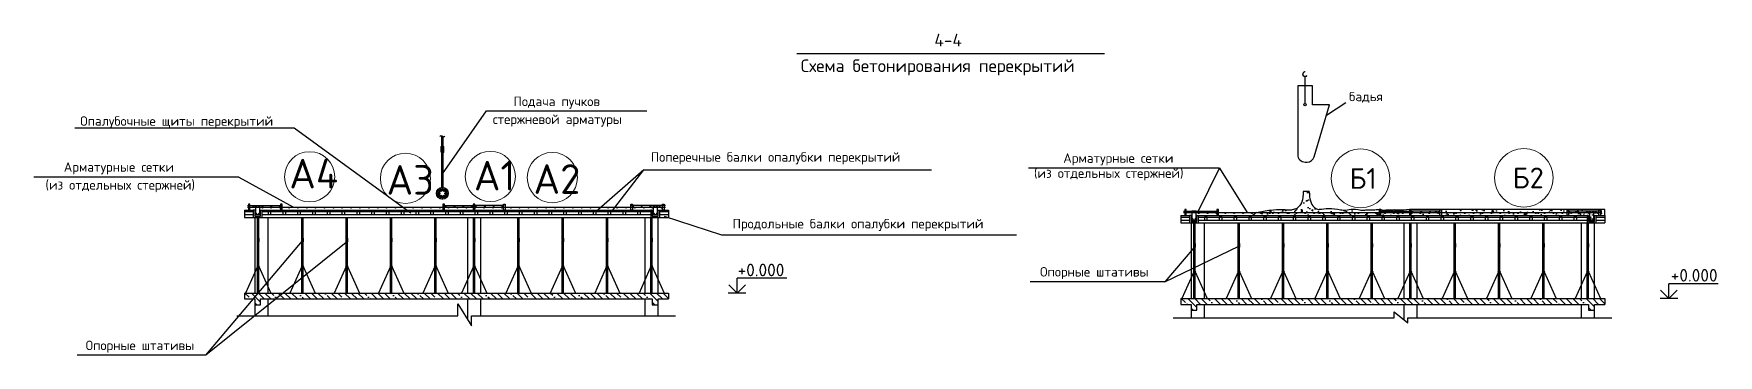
# Model space of a CAD drawing. Header units: millimetres. Extents: x 5763 to 12018931, y 39842 to 3600577.
# Drawn here: x 793986 to 907969, y 267313 to 289034 of the extents above; entities that cross this region are included whole.
import ezdxf

# ---------------------------------------------------------------- set-up
doc = ezdxf.new("R2010")
doc.units = ezdxf.units.MM
for name, color, linetype in [('армирование', 6, 'Continuous'), ('доп сетки', 120, 'Continuous'), ('опалубочные щиты', 40, 'Continuous'), ('Размеры', 7, 'Continuous'), ('тонкие', 2, 'Continuous')]:
    doc.layers.add(name, color=color, linetype=linetype)
for name, color, linetype, lineweight in [('Основные', 7, 'Continuous', 30), ('разм', 5, 'Continuous', 15), ('толстые', 6, 'Continuous', 60)]:
    doc.layers.add(name, color=color, linetype=linetype, lineweight=lineweight)
doc.styles.add('ISOCPEUR', font='isocpeur.ttf')
doc.styles.get("Standard").update_dxf_attribs({"font": 'romans.shx', "width": 0.7, "oblique": 15, "height": 500})
pattern_1 = [(50, (5111907.35, 713159.9), (1093.10801, -95.63451), [114.3, -1257.3]), (355, (5111907.3, 713159.9), (-211.45696, 1146.33986), [91.44, -1005.84]), (100.451, (5111998.4, 713152), (881.655, 1050.70013), [97.14, -1068.54]), (46.1842, (5111907.3, 713464.7), (1626.47425, -252.25397), [171.45, -1885.95]), (96.6356, (5112042.9, 713443.7), (1424.4254, 1484.55334), [145.71, -1602.81]), (351.184, (5111907.3, 713464.7), (1424.42763, 1484.5507), [137.16, -1508.76]), (21, (5112059.75, 713388.5), (909.68928, -613.59311), [114.3, -1257.3]), (326, (5112059.7, 713388.5), (370.81217, 1105.1278), [91.44, -1005.84]), (71.4514, (5112135.6, 713337.4), (1280.49894, 491.53715), [97.14, -1068.54]), (37.5, (5111907.35, 713159.93), (18.53162, 507.330233), [0, -993.648, 0, -1021.08, 0, -1009.65]), (7.5, (5111907.35, 713159.93), (400.917975, 601.08345), [0, -582.168, 0, -970.788, 0, -384.81]), (327.5, (5111567.5, 713159.93), (813.54357, -34.372464), [0, -381, 0, -1188.72, 0, -1577.34]), (317.5, (5111415.1, 713159.9), (888.77509, 152.55895), [0, -495.3, 0, -789.432, 0, -1120.14])]

msp = doc.modelspace()

# ---------------------------------------------------------------- hatches: boundary and pattern name
at = {"layer": 'доп сетки'}
h = msp.add_hatch(dxfattribs=at)
h.set_pattern_fill('AR-CONC', color=0, scale=6, style=0)
h.set_pattern_definition(pattern_1)
edge = h.paths.add_edge_path()
edge.add_spline(control_points=[(880961.03093, 277149.87167), (880879.07576, 277170.70998), (880641.08922, 277244.87986), (880319.83465, 277697.21044), (880301.60936, 278124.79166), (880290.48613, 278385.75258)], knot_values=[0, 0, 0, 0, 1.2468907268, 3.7205573891, 7.594816904, 7.594816904, 7.594816904, 7.594816904], degree=3, periodic=0)
edge.add_line((880290.48613, 278385.75258), (879890.48613, 278385.75258))
edge.add_spline(control_points=[(879890.48613, 278385.75258), (879879.36289, 278124.79166), (879861.13761, 277697.21044), (879522.97915, 277221.07897), (879249.84201, 277156.4775), (879140.69032, 277130.66132)], knot_values=[0, 0, 0, 0, 3.874259515, 6.3479261773, 7.9944436567, 7.9944436567, 7.9944436567, 7.9944436567], degree=3, periodic=0)
edge.add_spline(control_points=[(879140.69032, 277130.66132), (878919.51843, 277142.87367), (878431.46784, 277169.82216), (877614.63245, 277140.97853), (877034.07503, 277017.22901), (876715.45057, 276949.31217)], knot_values=[0, 0, 0, 0, 3.3229892376, 7.3326989139, 12.2102509225, 12.2102509225, 12.2102509225, 12.2102509225], degree=3, periodic=0)
edge.add_line((876715.45057, 276949.31217), (885031.19125, 276949.31217))
edge.add_line((885031.19125, 276949.31217), (885031.19125, 277139.55207))
edge.add_spline(control_points=[(885031.19125, 277139.55207), (884928.34521, 277141.31504), (884720.00489, 277110.83285), (884455.41067, 277102.49819), (884206.73772, 277126.37227), (883816.19406, 277050.96336), (883320.27383, 277241.95563), (882804.15126, 277070.15527), (882250.31113, 277139.39332), (881654.68829, 277250.37884), (881170.54561, 277163.33927), (880961.03093, 277149.87167)], knot_values=[10.2813614517, 10.2813614517, 10.2813614517, 10.2813614517, 11.8283923242, 13.3770983248, 14.2625786681, 15.5575153911, 19.2649779029, 21.7084786221, 23.4226844116, 27.5663791974, 30.7148268916, 30.7148268916, 30.7148268916, 30.7148268916], degree=3, periodic=0)
h = msp.add_hatch(dxfattribs=at)
h.set_pattern_fill('AR-CONC', color=0, scale=6, style=0)
h.set_pattern_definition(pattern_1)
edge = h.paths.add_edge_path()
edge.add_spline(control_points=[(887081.19125, 277149.31217), (886810.2122, 277121.33568), (886460.81731, 277085.26336), (886030.05087, 277138.98466), (885764.9364, 277092.5326), (885520.15114, 277131.7146), (885308.22181, 277084.93364), (885196.65725, 277120.61437), (885140.02744, 277130.30442), (885131.19125, 277131.62957)], knot_values=[0, 0, 0, 0, 4.0681632479, 5.245406993, 6.4701920744, 8.0603626656, 8.9157669042, 9.6433421965, 9.7776009382, 9.7776009382, 9.7776009382, 9.7776009382], degree=3, periodic=0)
edge.add_line((885131.19125, 277131.62957), (885131.19125, 277056.44771))
edge.add_line((885131.19125, 277056.44771), (887081.19125, 277056.44771))
edge.add_line((887081.19125, 277056.44771), (887081.19125, 277149.31217))
h.paths.add_polyline_path([(887081.19125, 277056.44771), (887001.87114, 277056.44771, -0.4142135624), (887031.87114, 277026.44771, -1), (886971.87114, 277026.44771, -0.4142135624), (887001.87114, 277056.44771), (886401.87114, 277056.44771, -0.4142135624), (886431.87114, 277026.44771, -1), (886371.87114, 277026.44771, -0.4142135624), (886401.87114, 277056.44771), (885801.87114, 277056.44771, -0.4142135624), (885831.87114, 277026.44771, -1), (885771.87114, 277026.44771, -0.4142135624), (885801.87114, 277056.44771), (885201.87114, 277056.44771, -0.4142135624), (885231.87114, 277026.44771, -1), (885171.87114, 277026.44771, -0.4142135624), (885201.87114, 277056.44771), (885131.19125, 277056.44771), (885131.19125, 276949.31217), (887081.19125, 276949.31217)])
h.paths.add_polyline_path([(887081.19125, 276949.31217), (886614.70704, 276949.31217, -0.4142135624), (886644.70704, 276919.31217, -1), (886584.70704, 276919.31217, -0.4142135624), (886614.70704, 276949.31217), (886014.70704, 276949.31217, -0.4142135624), (886044.70704, 276919.31217, -1), (885984.70704, 276919.31217, -0.4142135624), (886014.70704, 276949.31217), (885414.70704, 276949.31217, -0.4142135624), (885444.70704, 276919.31217, -1), (885384.70704, 276919.31217, -0.4142135624), (885414.70704, 276949.31217), (885131.19125, 276949.31217), (885131.19125, 276749.31217), (887081.19125, 276749.31217)])
edge = h.paths.add_edge_path()
edge.add_line((885031.19125, 276949.31217), (884814.70704, 276949.31217))
edge.add_arc((884814.70704, 276919.31217), 30, 0.0000000002, 90, ccw=False)
edge.add_arc((884814.70704, 276919.31217), 30, -180, 0, ccw=False)
edge.add_arc((884814.70704, 276919.31217), 30, 90, 179.9999999998, ccw=False)
edge.add_line((884814.70704, 276949.31217), (884214.70704, 276949.31217))
edge.add_arc((884214.70704, 276919.31217), 30, 0.0000000002, 90, ccw=False)
edge.add_arc((884214.70704, 276919.31217), 30, -180, 0, ccw=False)
edge.add_arc((884214.70704, 276919.31217), 30, 90, 179.9999999998, ccw=False)
edge.add_line((884214.70704, 276949.31217), (883614.70704, 276949.31217))
edge.add_arc((883614.70704, 276919.31217), 30, 0.0000000002, 90, ccw=False)
edge.add_arc((883614.70704, 276919.31217), 30, -180, 0, ccw=False)
edge.add_arc((883614.70704, 276919.31217), 30, 90, 179.9999999998, ccw=False)
edge.add_line((883614.70704, 276949.31217), (883014.70704, 276949.31217))
edge.add_arc((883014.70704, 276919.31217), 30, 0.0000000002, 90, ccw=False)
edge.add_arc((883014.70704, 276919.31217), 30, -180, 0, ccw=False)
edge.add_arc((883014.70704, 276919.31217), 30, 90, 179.9999999998, ccw=False)
edge.add_line((883014.70704, 276949.31217), (882414.70704, 276949.31217))
edge.add_arc((882414.70704, 276919.31217), 30, 0.0000000002, 90, ccw=False)
edge.add_arc((882414.70704, 276919.31217), 30, -180, 0, ccw=False)
edge.add_arc((882414.70704, 276919.31217), 30, 90, 179.9999999998, ccw=False)
edge.add_line((882414.70704, 276949.31217), (881814.70704, 276949.31217))
edge.add_arc((881814.70704, 276919.31217), 30, 0.0000000002, 90, ccw=False)
edge.add_arc((881814.70704, 276919.31217), 30, -180, 0, ccw=False)
edge.add_arc((881814.70704, 276919.31217), 30, 90, 180, ccw=False)
edge.add_line((881814.70704, 276949.31217), (881214.70704, 276949.31217))
edge.add_arc((881214.70704, 276919.31217), 30, 0, 90, ccw=False)
edge.add_arc((881214.70704, 276919.31217), 30, -180, 0, ccw=False)
edge.add_arc((881214.70704, 276919.31217), 30, 90, 180, ccw=False)
edge.add_line((881214.70704, 276949.31217), (880614.70704, 276949.31217))
edge.add_arc((880614.70704, 276919.31217), 30, 0, 90, ccw=False)
edge.add_arc((880614.70704, 276919.31217), 30, -180, 0, ccw=False)
edge.add_arc((880614.70704, 276919.31217), 30, 90, 180, ccw=False)
edge.add_line((880614.70704, 276949.31217), (880014.70704, 276949.31217))
edge.add_arc((880014.70704, 276919.31217), 30, 0, 90, ccw=False)
edge.add_arc((880014.70704, 276919.31217), 30, -180, 0, ccw=False)
edge.add_arc((880014.70704, 276919.31217), 30, 90, 180, ccw=False)
edge.add_line((880014.70704, 276949.31217), (879414.70704, 276949.31217))
edge.add_arc((879414.70704, 276919.31217), 30, 0, 90, ccw=False)
edge.add_arc((879414.70704, 276919.31217), 30, -180, 0, ccw=False)
edge.add_arc((879414.70704, 276919.31217), 30, 90, 180, ccw=False)
edge.add_line((879414.70704, 276949.31217), (878814.70704, 276949.31217))
edge.add_arc((878814.70704, 276919.31217), 30, 0, 90, ccw=False)
edge.add_arc((878814.70704, 276919.31217), 30, -180, 0, ccw=False)
edge.add_arc((878814.70704, 276919.31217), 30, 90, 180, ccw=False)
edge.add_line((878814.70704, 276949.31217), (878214.70704, 276949.31217))
edge.add_arc((878214.70704, 276919.31217), 30, 0, 90, ccw=False)
edge.add_arc((878214.70704, 276919.31217), 30, -180, 0, ccw=False)
edge.add_arc((878214.70704, 276919.31217), 30, 90, 180, ccw=False)
edge.add_line((878214.70704, 276949.31217), (877614.70704, 276949.31217))
edge.add_arc((877614.70704, 276919.31217), 30, 0, 90, ccw=False)
edge.add_arc((877614.70704, 276919.31217), 30, -180, 0, ccw=False)
edge.add_arc((877614.70704, 276919.31217), 30, 90, 180, ccw=False)
edge.add_line((877614.70704, 276949.31217), (877014.70704, 276949.31217))
edge.add_arc((877014.70704, 276919.31217), 30, 0, 90, ccw=False)
edge.add_arc((877014.70704, 276919.31217), 30, -180, 0, ccw=False)
edge.add_arc((877014.70704, 276919.31217), 30, 90, 180, ccw=False)
edge.add_line((877014.70704, 276949.31217), (876715.45057, 276949.31217))
edge.add_spline(control_points=[(876715.45057, 276949.31217), (876623.02701, 276888.44388), (876533.44854, 276818.87802), (876443.87008, 276749.31217)], knot_values=[52.1255253631, 52.1255253631, 52.1255253631, 52.1255253631, 53.7846108745, 53.7846108745, 53.7846108745, 53.7846108745], degree=3, periodic=0)
edge.add_line((876443.87008, 276749.31217), (885031.19125, 276749.31217))
edge.add_line((885031.19125, 276749.31217), (885031.19125, 276949.31217))
h = msp.add_hatch(dxfattribs=at)
h.set_pattern_fill('AR-CONC', color=0, scale=6, style=0)
h.set_pattern_definition(pattern_1)
h.paths.add_polyline_path([(897744.02715, 277149.31217), (889231.19125, 277149.31217), (889231.19125, 276949.31217), (897744.02715, 276949.31217)])
h.paths.add_polyline_path([(899893.76899, 277149.31217), (897844.02715, 277149.31217), (897844.02715, 277056.44771), (899893.76899, 277056.44771)])
h.paths.add_polyline_path([(899073.34726, 277056.44771), (898473.34726, 277056.44771, -0.4142135624), (898503.34726, 277026.44771, -1), (898443.34726, 277026.44771, -0.4142135624), (898473.34726, 277056.44771), (897873.34726, 277056.44771, -0.4142135624), (897903.34726, 277026.44771, -0.8986565507), (897844.02715, 277020.09703), (897844.02715, 276949.31217), (899244.02715, 276949.31217), (899244.02715, 277056.44771), (899073.34726, 277056.44771, -0.4142135624), (899103.34726, 277026.44771, -1), (899043.34726, 277026.44771, -0.4142135624)])
h.paths.add_polyline_path([(899544.02715, 276949.31217), (899244.02715, 276949.31217), (899244.02715, 276925.66285, -0.1070578097), (899244.02715, 276912.96149), (899244.02715, 276449.31217), (899544.02715, 276449.31217)], flags=17)
h.paths.add_polyline_path([(899323.60512, 276513.13199, -1), (899263.60512, 276513.13199, -1)], flags=16)
h.paths.add_polyline_path([(899524.44918, 276513.13199, -1), (899464.44918, 276513.13199, -1)], flags=16)
h.paths.add_polyline_path([(899244.02715, 276912.96149, -0.8986565507), (899184.70704, 276919.31217, -0.4142135624), (899214.70704, 276949.31217), (898614.70704, 276949.31217, -0.4142135624), (898644.70704, 276919.31217, -1), (898584.70704, 276919.31217, -0.4142135624), (898614.70704, 276949.31217), (898014.70704, 276949.31217, -0.4142135624), (898044.70704, 276919.31217, -1), (897984.70704, 276919.31217, -0.4142135624), (898014.70704, 276949.31217), (897844.02715, 276949.31217), (897844.02715, 276749.31217), (899094.02715, 276749.31217), (899194.02715, 276749.31217), (899194.02715, 276349.31217), (899594.02715, 276349.31217), (899594.02715, 276749.31217), (899694.02715, 276749.31217), (899893.76899, 276749.31217), (899893.76899, 276949.31217), (899814.70704, 276949.31217, -0.4142135624), (899844.70704, 276919.31217, -1), (899784.70704, 276919.31217, -0.4142135624), (899814.70704, 276949.31217), (899544.02715, 276949.31217), (899544.02715, 276449.31217), (899244.02715, 276449.31217)])
h.paths.add_polyline_path([(900294.02715, 277149.31217), (899993.76899, 277149.31217), (899993.76899, 276749.31217), (900294.02715, 276749.31217)])
h.paths.add_polyline_path([(897744.02715, 276949.31217), (897414.70704, 276949.31217, -0.4142135624), (897444.70704, 276919.31217, -1), (897384.70704, 276919.31217, -0.4142135624), (897414.70704, 276949.31217), (896814.70704, 276949.31217, -0.4142135624), (896844.70704, 276919.31217, -1), (896784.70704, 276919.31217, -0.4142135624), (896814.70704, 276949.31217), (896214.70704, 276949.31217, -0.4142135624), (896244.70704, 276919.31217, -1), (896184.70704, 276919.31217, -0.4142135624), (896214.70704, 276949.31217), (895614.70704, 276949.31217, -0.4142135624), (895644.70704, 276919.31217, -1), (895584.70704, 276919.31217, -0.4142135624), (895614.70704, 276949.31217), (895014.70704, 276949.31217, -0.4142135624), (895044.70704, 276919.31217, -1), (894984.70704, 276919.31217, -0.4142135624), (895014.70704, 276949.31217), (894414.70704, 276949.31217, -0.4142135624), (894444.70704, 276919.31217, -1), (894384.70704, 276919.31217, -0.4142135624), (894414.70704, 276949.31217), (893814.70704, 276949.31217, -0.4142135624), (893844.70704, 276919.31217, -1), (893784.70704, 276919.31217, -0.4142135624), (893814.70704, 276949.31217), (893214.70704, 276949.31217, -0.4142135624), (893244.70704, 276919.31217, -1), (893184.70704, 276919.31217, -0.4142135624), (893214.70704, 276949.31217), (892614.70704, 276949.31217, -0.4142135624), (892644.70704, 276919.31217, -1), (892584.70704, 276919.31217, -0.4142135624), (892614.70704, 276949.31217), (892014.70704, 276949.31217, -0.4142135624), (892044.70704, 276919.31217, -1), (891984.70704, 276919.31217, -0.4142135624), (892014.70704, 276949.31217), (891414.70704, 276949.31217, -0.4142135624), (891444.70704, 276919.31217, -1), (891384.70704, 276919.31217, -0.4142135624), (891414.70704, 276949.31217), (890814.70704, 276949.31217, -0.4142135624), (890844.70704, 276919.31217, -1), (890784.70704, 276919.31217, -0.4142135624), (890814.70704, 276949.31217), (890214.70704, 276949.31217, -0.4142135624), (890244.70704, 276919.31217, -1), (890184.70704, 276919.31217, -0.4142135624), (890214.70704, 276949.31217), (889614.70704, 276949.31217, -0.4142135624), (889644.70704, 276919.31217, -1), (889584.70704, 276919.31217, -0.4142135624), (889614.70704, 276949.31217), (889231.19125, 276949.31217), (889231.19125, 276749.31217), (897744.02715, 276749.31217)])
h.paths.add_polyline_path([(889131.19125, 277149.31217), (887181.19125, 277149.31217), (887181.19125, 277056.44771), (889131.19125, 277056.44771)])
h.paths.add_polyline_path([(889030.51136, 277026.44771, -0.4142135624), (889060.51136, 277056.44771), (888460.51136, 277056.44771, -0.4142135624), (888490.51136, 277026.44771, -1), (888430.51136, 277026.44771, -0.4142135624), (888460.51136, 277056.44771), (887860.51136, 277056.44771, -0.4142135624), (887890.51136, 277026.44771, -1), (887830.51136, 277026.44771, -0.4142135624), (887860.51136, 277056.44771), (887260.51136, 277056.44771, -0.4142135624), (887290.51136, 277026.44771, -1), (887230.51136, 277026.44771, -0.4142135624), (887260.51136, 277056.44771), (887181.19125, 277056.44771), (887181.19125, 276949.31217), (889131.19125, 276949.31217), (889131.19125, 277056.44771), (889060.51136, 277056.44771, -0.4142135624), (889090.51136, 277026.44771, -1)])
h.paths.add_polyline_path([(888984.70704, 276919.31217, -0.4142135624), (889014.70704, 276949.31217), (888414.70704, 276949.31217, -0.4142135624), (888444.70704, 276919.31217, -1), (888384.70704, 276919.31217, -0.4142135624), (888414.70704, 276949.31217), (887814.70704, 276949.31217, -0.4142135624), (887844.70704, 276919.31217, -1), (887784.70704, 276919.31217, -0.4142135624), (887814.70704, 276949.31217), (887214.70704, 276949.31217, -0.4142135624), (887244.70704, 276919.31217, -1), (887184.70704, 276919.31217, -0.4142135624), (887214.70704, 276949.31217), (887181.19125, 276949.31217), (887181.19125, 276749.31217), (889131.19125, 276749.31217), (889131.19125, 276949.31217), (889014.70704, 276949.31217, -0.4142135624), (889044.70704, 276919.31217, -1)])
at = {"layer": 'тонкие'}
h = msp.add_hatch(dxfattribs=at)
h.set_pattern_fill('ANSI35', color=0, scale=100, angle=90, style=0)
h.set_pattern_definition([(135, (5091579.8, 705096), (-449.01281, -449.01281), []), (135, (5091579.8, 705545), (-449.01281, -449.01281), [793.75, -158.75, 0, -158.75])])
h.paths.add_polyline_path([(836941.90318, 271515.30461), (808241.90318, 271515.30461), (808241.90318, 271115.30461), (808941.90318, 271115.30461), (808941.90318, 270715.30461), (809341.90318, 270715.30461), (809341.90318, 271115.30461), (835841.90318, 271115.30461), (835841.90318, 270715.30461), (836241.90318, 270715.30461), (836241.90318, 271115.30461), (836941.90318, 271115.30461)])
h = msp.add_hatch(dxfattribs=at)
h.set_pattern_fill('ANSI35', color=0, scale=100, angle=90, style=0)
h.set_pattern_definition([(135, (5154931.95, 704730), (-449.01281, -449.01281), []), (135, (5154931.95, 705179), (-449.01281, -449.01281), [793.75, -158.75, 0, -158.75])])
h.paths.add_polyline_path([(900294.02715, 271149.31217), (871594.02715, 271149.31217), (871594.02715, 270749.31217), (872294.02715, 270749.31217), (872294.02715, 270349.31217), (872694.02715, 270349.31217), (872694.02715, 270749.31217), (899194.02715, 270749.31217), (899194.02715, 270349.31217), (899594.02715, 270349.31217), (899594.02715, 270749.31217), (900294.02715, 270749.31217)])

# ---------------------------------------------------------------- linework, layer by layer
for points in [[(880122.33101, 286207.28184), (880113.37995, 286189.94925), (880104.0225, 286176.00543), (880094.30887, 286165.0369), (880084.28925, 286156.63019), (880074.01385, 286150.37184), (880063.53286, 286145.84838), (880052.89648, 286142.64634), (880042.15492, 286140.35225), (880031.35557, 286138.62655), (880020.53467, 286137.42529), (880009.72563, 286136.77844), (879998.96189, 286136.71594), (879988.27686, 286137.26777), (879977.70398, 286138.46388), (879967.27668, 286140.33422), (879957.02837, 286142.90876), (879947.00171, 286146.21695), (879937.27621, 286150.28617), (879927.94061, 286155.1433), (879919.08365, 286160.81521), (879910.79407, 286167.32877), (879903.1606, 286174.71087), (879896.27198, 286182.98837), (879890.21695, 286192.18815), (879885.05728, 286202.30416), (879880.74693, 286213.19857), (879877.21288, 286224.70063), (879874.38211, 286236.6396), (879872.18162, 286248.84471), (879870.53839, 286261.14523), (879869.37941, 286273.3704), (879868.63166, 286285.34947), (879868.25985, 286296.96629), (879868.37959, 286308.32311), (879869.14422, 286319.57678), (879870.70705, 286330.88416), (879873.22143, 286342.4021), (879876.84067, 286354.28745), (879881.71812, 286366.69707), (879888.00709, 286379.78781), (879895.87166, 286393.63095), (879905.51884, 286407.95553), (879917.16638, 286422.40502), (879931.03203, 286436.62288), (879947.33354, 286450.25257), (879966.28867, 286462.93757), (879988.11516, 286474.32134), (880013.03076, 286484.04735)], [(880012.46054, 284316.49382), (880012.46054, 286197.14233)], [(882778.1307, 284371.52355), (882778.1307, 284371.52355), (881452.91829, 283517.59474)]]:
    msp.add_lwpolyline(points)
msp.add_lwpolyline([(879512.46054, 285514.97961), (879512.46054, 280862.49439, 0.4142135624), (880012.46054, 280362.49439), (880139.75861, 280362.49439, 0.3316963455), (880618.92483, 280719.66674), (881667.02437, 284235.88982), (880512.46054, 284235.88982), (880512.46054, 285514.97961), (879512.46054, 285514.97961)], format="xyb")
msp.add_circle((880012.46054, 284235.88982), 80.604)
at = {"lineweight": 20}
for centre, radius in [((812655.24868, 279371.33653), 1695.83275), ((819136.01834, 279261.54139), 1695.83275), ((824886.32997, 279393.1493), 1695.83275), ((829076.88276, 279316.43896), 1695.83275), ((883761.47851, 279264.43577), 1984.19997), ((894806.59875, 279302.51099), 1984.19997)]:
    msp.add_circle(centre, radius, dxfattribs=at)
at = {"layer": 'армирование', "color": 0}
for p, q in [((808441.90318, 277422.44015), (810741.90318, 277422.44015)), ((808441.90318, 277315.30461), (836741.90318, 277315.30461)), ((821729.06727, 277422.44015), (823779.06727, 277422.44015)), ((825829.06727, 277422.44015), (823779.06727, 277422.44015)), ((836741.90318, 277422.44015), (834441.90318, 277422.44015)), ((871794.02715, 277056.44771), (874094.02715, 277056.44771)), ((885081.19125, 277056.44771), (887131.19125, 277056.44771)), ((889181.19125, 277056.44771), (887131.19125, 277056.44771)), ((900094.02715, 277056.44771), (897794.02715, 277056.44771)), ((871794.02715, 276949.31217), (900094.02715, 276949.31217))]:
    msp.add_line(p, q, dxfattribs=at)
for points in [[(808991.90318, 276815.30461), (809291.90318, 276815.30461), (809291.90318, 277415.30461), (808991.90318, 277415.30461)], [(835891.90318, 276815.30461), (836191.90318, 276815.30461), (836191.90318, 277415.30461), (835891.90318, 277415.30461)], [(872344.02715, 276449.31217), (872644.02715, 276449.31217), (872644.02715, 277049.31217), (872344.02715, 277049.31217)], [(899244.02715, 276449.31217), (899544.02715, 276449.31217), (899544.02715, 277049.31217), (899244.02715, 277049.31217)]]:
    msp.add_lwpolyline(points, close=True, dxfattribs=at)
for centre in [(808862.58307, 277392.44015), (809041.48114, 277351.48479), (809242.32521, 277351.48479), (809462.58307, 277392.44015), (809462.58307, 277285.30461), (810062.58307, 277392.44015), (810062.58307, 277285.30461), (810662.58307, 277392.44015), (810662.58307, 277285.30461), (811262.58307, 277285.30461), (811862.58307, 277285.30461), (812462.58307, 277285.30461), (813062.58307, 277285.30461), (813662.58307, 277285.30461), (814262.58307, 277285.30461), (814862.58307, 277285.30461), (815462.58307, 277285.30461), (816062.58307, 277285.30461), (816662.58307, 277285.30461), (817262.58307, 277285.30461), (817862.58307, 277285.30461), (818462.58307, 277285.30461), (819062.58307, 277285.30461), (819662.58307, 277285.30461), (820262.58307, 277285.30461), (820862.58307, 277285.30461), (821462.58307, 277285.30461), (821849.74716, 277392.44015), (822062.58307, 277285.30461), (822449.74716, 277392.44015), (822662.58307, 277285.30461), (823049.74716, 277392.44015), (823262.58307, 277285.30461), (823649.74716, 277392.44015), (823862.58307, 277285.30461), (823908.38738, 277392.44015), (824462.58307, 277285.30461), (824508.38738, 277392.44015), (825062.58307, 277285.30461), (825108.38738, 277392.44015), (825662.58307, 277285.30461), (825708.38738, 277392.44015), (826262.58307, 277285.30461), (826862.58307, 277285.30461), (827462.58307, 277285.30461), (828062.58307, 277285.30461), (828662.58307, 277285.30461), (829262.58307, 277285.30461), (829862.58307, 277285.30461), (830462.58307, 277285.30461), (831062.58307, 277285.30461), (831662.58307, 277285.30461), (832262.58307, 277285.30461), (832862.58307, 277285.30461), (833462.58307, 277285.30461), (834062.58307, 277285.30461), (834521.22329, 277392.44015), (834662.58307, 277285.30461), (835121.22329, 277392.44015), (835262.58307, 277285.30461), (835721.22329, 277392.44015), (835862.58307, 277285.30461), (835941.48114, 277351.48479), (836142.32521, 277351.48479), (836321.22329, 277392.44015), (836462.58307, 277285.30461), (872214.70704, 277026.44771), (872393.60512, 276985.49235), (872594.44918, 276985.49235), (872814.70704, 277026.44771), (873414.70704, 277026.44771), (874014.70704, 277026.44771), (885201.87114, 277026.44771), (885801.87114, 277026.44771), (886401.87114, 277026.44771), (887001.87114, 277026.44771), (887260.51136, 277026.44771), (887860.51136, 277026.44771), (888460.51136, 277026.44771), (889060.51136, 277026.44771), (897873.34726, 277026.44771), (898473.34726, 277026.44771), (899073.34726, 277026.44771), (899293.60512, 276985.49235), (899494.44918, 276985.49235), (899673.34726, 277026.44771), (809041.48114, 276879.12443), (809242.32521, 276879.12443), (835941.48114, 276879.12443), (836142.32521, 276879.12443), (872393.60512, 276513.13199), (872594.44918, 276513.13199), (872814.70704, 276919.31217), (873414.70704, 276919.31217), (874014.70704, 276919.31217), (874614.70704, 276919.31217), (875214.70704, 276919.31217), (875814.70704, 276919.31217), (876414.70704, 276919.31217), (877014.70704, 276919.31217), (877614.70704, 276919.31217), (878214.70704, 276919.31217), (878814.70704, 276919.31217), (879414.70704, 276919.31217), (880014.70704, 276919.31217), (880614.70704, 276919.31217), (881214.70704, 276919.31217), (881814.70704, 276919.31217), (882414.70704, 276919.31217), (883014.70704, 276919.31217), (883614.70704, 276919.31217), (884214.70704, 276919.31217), (884814.70704, 276919.31217), (885414.70704, 276919.31217), (886014.70704, 276919.31217), (886614.70704, 276919.31217), (887214.70704, 276919.31217), (887814.70704, 276919.31217), (888414.70704, 276919.31217), (889014.70704, 276919.31217), (889614.70704, 276919.31217), (890214.70704, 276919.31217), (890814.70704, 276919.31217), (891414.70704, 276919.31217), (892014.70704, 276919.31217), (892614.70704, 276919.31217), (893214.70704, 276919.31217), (893814.70704, 276919.31217), (894414.70704, 276919.31217), (895014.70704, 276919.31217), (895614.70704, 276919.31217), (896214.70704, 276919.31217), (896814.70704, 276919.31217), (897414.70704, 276919.31217), (898014.70704, 276919.31217), (898614.70704, 276919.31217), (899214.70704, 276919.31217), (899293.60512, 276513.13199), (899494.44918, 276513.13199), (899814.70704, 276919.31217)]:
    msp.add_circle(centre, 30, dxfattribs=at)
at = {"layer": 'доп сетки', "color": 0}
for p, q in [((900294.02715, 277149.31217), (887181.19125, 277149.31217)), ((900294.02715, 276749.31217), (900294.02715, 277149.31217))]:
    msp.add_line(p, q, dxfattribs=at)
for points in [[(821481.51255, 282083.56806), (821558.84937, 282156.30737), (821740.81885, 282079.0218), (821809.05684, 282129.03025)], [(879890.48613, 278385.75258), (879763.88728, 277621.31278), (879452.35818, 277236.9813), (879140.69032, 277130.66132)], [(876715.45057, 276949.31217), (877675.53434, 277122.11177), (878476.66355, 277158.20677), (879140.69032, 277130.66132)]]:
    msp.add_spline(points, degree=3, dxfattribs=at)
for points, knots in [([(880290.48613, 278385.75258), (880301.60936, 278124.79166), (880319.83465, 277697.21044), (880641.08922, 277244.87986), (880879.07576, 277170.70998), (880961.03093, 277149.87167)], [0, 0, 0, 0, 3.874259515, 6.3479261773, 7.594816904, 7.594816904, 7.594816904, 7.594816904]), ([(887081.19125, 277149.31217), (886810.2122, 277121.33568), (886460.81731, 277085.26336), (886030.05087, 277138.98466), (885764.9364, 277092.5326), (885520.15114, 277131.7146), (885308.22181, 277084.93364), (885063.42261, 277163.22567), (884762.40805, 277112.16854), (884455.41067, 277102.49819), (884206.73772, 277126.37227), (883816.19406, 277050.96336), (883320.27383, 277241.95563), (882804.15126, 277070.15527), (882250.31113, 277139.39332), (881654.68829, 277250.37884), (881170.54561, 277163.33927), (880961.03093, 277149.87167)], [0, 0, 0, 0, 4.0681632479, 5.245406993, 6.4701920744, 8.0603626656, 8.9157669042, 9.6433421965, 11.8283923242, 13.3770983248, 14.2625786681, 15.5575153911, 19.2649779029, 21.7084786221, 23.4226844116, 27.5663791974, 30.7148268916, 30.7148268916, 30.7148268916, 30.7148268916])]:
    msp.add_open_spline(points, degree=3, knots=knots, dxfattribs=at)
at = {"layer": 'опалубочные щиты', "color": 0}
for p, q in [((808241.90318, 277115.30461), (808241.90318, 276615.30461)), ((808241.90318, 277115.30461), (808841.90318, 277115.30461)), ((808241.90318, 277015.30461), (808841.90318, 277015.30461)), ((809441.90318, 277115.30461), (835741.90318, 277115.30461)), ((809441.90318, 277015.30461), (835741.90318, 277015.30461)), ((836341.90318, 277115.30461), (836941.90318, 277115.30461)), ((836341.90318, 277015.30461), (836941.90318, 277015.30461)), ((836941.90318, 277115.30461), (836941.90318, 276615.30461)), ((808241.90318, 276815.30461), (808841.90318, 276815.30461)), ((808241.90318, 276615.30461), (808841.90318, 276615.30461)), ((809125.92215, 271515.30461), (809125.92215, 276615.30461)), ((809225.92215, 271515.30461), (809225.92215, 276615.30461)), ((809441.90318, 276815.30461), (835741.90318, 276815.30461)), ((809441.90318, 276615.30461), (835741.90318, 276615.30461)), ((812125.92215, 271515.30461), (812125.92215, 276615.30461)), ((812225.92215, 271515.30461), (812225.92215, 276615.30461)), ((815125.92215, 271515.30461), (815125.92215, 276615.30461)), ((815225.92215, 271515.30461), (815225.92215, 276615.30461)), ((818125.92215, 271515.30461), (818125.92215, 276615.30461)), ((818225.92215, 271515.30461), (818225.92215, 276615.30461)), ((821125.92215, 271515.30461), (821125.92215, 276615.30461)), ((821225.92215, 271515.30461), (821225.92215, 276615.30461)), ((823741.90318, 271515.30461), (823741.90318, 276615.30461)), ((823841.90318, 271515.30461), (823841.90318, 276615.30461)), ((826741.90318, 271515.30461), (826741.90318, 276615.30461)), ((826841.90318, 271515.30461), (826841.90318, 276615.30461)), ((829741.90318, 271515.30461), (829741.90318, 276615.30461)), ((829841.90318, 271515.30461), (829841.90318, 276615.30461)), ((832741.90318, 271515.30461), (832741.90318, 276615.30461)), ((832841.90318, 271515.30461), (832841.90318, 276615.30461)), ((835741.90318, 271515.30461), (835741.90318, 276615.30461)), ((835841.90318, 271515.30461), (835841.90318, 276615.30461)), ((836341.90318, 276815.30461), (836941.90318, 276815.30461)), ((836341.90318, 276615.30461), (836941.90318, 276615.30461)), ((871594.02715, 276749.31217), (871594.02715, 276249.31217)), ((871594.02715, 276749.31217), (872194.02715, 276749.31217)), ((871594.02715, 276649.31217), (872194.02715, 276649.31217)), ((871594.02715, 276449.31217), (872194.02715, 276449.31217)), ((871594.02715, 276249.31217), (872194.02715, 276249.31217)), ((872478.04613, 271149.31217), (872478.04613, 276249.31217)), ((872578.04613, 271149.31217), (872578.04613, 276249.31217)), ((872794.02715, 276749.31217), (899094.02715, 276749.31217)), ((872794.02715, 276649.31217), (899094.02715, 276649.31217)), ((872794.02715, 276449.31217), (899094.02715, 276449.31217)), ((872794.02715, 276249.31217), (899094.02715, 276249.31217)), ((875478.04613, 271149.31217), (875478.04613, 276249.31217)), ((875578.04613, 271149.31217), (875578.04613, 276249.31217)), ((878478.04613, 271149.31217), (878478.04613, 276249.31217)), ((878578.04613, 271149.31217), (878578.04613, 276249.31217)), ((881478.04613, 271149.31217), (881478.04613, 276249.31217)), ((881578.04613, 271149.31217), (881578.04613, 276249.31217)), ((884478.04613, 271149.31217), (884478.04613, 276249.31217)), ((884578.04613, 271149.31217), (884578.04613, 276249.31217)), ((887094.02715, 271149.31217), (887094.02715, 276249.31217)), ((887194.02715, 271149.31217), (887194.02715, 276249.31217)), ((890094.02715, 271149.31217), (890094.02715, 276249.31217)), ((890194.02715, 271149.31217), (890194.02715, 276249.31217)), ((893094.02715, 271149.31217), (893094.02715, 276249.31217)), ((893194.02715, 271149.31217), (893194.02715, 276249.31217)), ((896094.02715, 271149.31217), (896094.02715, 276249.31217)), ((896194.02715, 271149.31217), (896194.02715, 276249.31217)), ((899094.02715, 271149.31217), (899094.02715, 276249.31217)), ((899194.02715, 271149.31217), (899194.02715, 276249.31217)), ((899694.02715, 276749.31217), (900294.02715, 276749.31217)), ((899694.02715, 276649.31217), (900294.02715, 276649.31217)), ((899694.02715, 276449.31217), (900294.02715, 276449.31217)), ((899694.02715, 276249.31217), (900294.02715, 276249.31217)), ((900294.02715, 276749.31217), (900294.02715, 276249.31217)), ((809125.92215, 273315.30461), (808325.92215, 271515.30461)), ((809225.92215, 273315.30461), (810025.92215, 271515.30461)), ((812125.92215, 273315.30461), (811325.92215, 271515.30461)), ((812225.92215, 273315.30461), (813025.92215, 271515.30461)), ((815125.92215, 273315.30461), (814325.92215, 271515.30461)), ((815225.92215, 273315.30461), (816025.92215, 271515.30461)), ((818125.92215, 273315.30461), (817325.92215, 271515.30461)), ((818225.92215, 273315.30461), (819025.92215, 271515.30461)), ((821125.92215, 273315.30461), (820325.92215, 271515.30461)), ((821225.92215, 273315.30461), (822025.92215, 271515.30461)), ((823741.90318, 273315.30461), (822941.90318, 271515.30461)), ((823841.90318, 273315.30461), (824641.90318, 271515.30461)), ((826741.90318, 273315.30461), (825941.90318, 271515.30461)), ((826841.90318, 273315.30461), (827641.90318, 271515.30461)), ((829741.90318, 273315.30461), (828941.90318, 271515.30461)), ((829841.90318, 273315.30461), (830641.90318, 271515.30461)), ((832741.90318, 273315.30461), (831941.90318, 271515.30461)), ((832841.90318, 273315.30461), (833641.90318, 271515.30461)), ((835741.90318, 273315.30461), (834941.90318, 271515.30461)), ((835841.90318, 273315.30461), (836641.90318, 271515.30461)), ((872478.04613, 272949.31217), (871678.04613, 271149.31217)), ((872578.04613, 272949.31217), (873378.04613, 271149.31217)), ((875478.04613, 272949.31217), (874678.04613, 271149.31217)), ((875578.04613, 272949.31217), (876378.04613, 271149.31217)), ((878478.04613, 272949.31217), (877678.04613, 271149.31217)), ((878578.04613, 272949.31217), (879378.04613, 271149.31217)), ((881478.04613, 272949.31217), (880678.04613, 271149.31217)), ((881578.04613, 272949.31217), (882378.04613, 271149.31217)), ((884478.04613, 272949.31217), (883678.04613, 271149.31217)), ((884578.04613, 272949.31217), (885378.04613, 271149.31217)), ((887094.02715, 272949.31217), (886294.02715, 271149.31217)), ((887194.02715, 272949.31217), (887994.02715, 271149.31217)), ((890094.02715, 272949.31217), (889294.02715, 271149.31217)), ((890194.02715, 272949.31217), (890994.02715, 271149.31217)), ((893094.02715, 272949.31217), (892294.02715, 271149.31217)), ((893194.02715, 272949.31217), (893994.02715, 271149.31217)), ((896094.02715, 272949.31217), (895294.02715, 271149.31217)), ((896194.02715, 272949.31217), (896994.02715, 271149.31217)), ((899094.02715, 272949.31217), (898294.02715, 271149.31217)), ((899194.02715, 272949.31217), (899994.02715, 271149.31217))]:
    msp.add_line(p, q, dxfattribs=at)
for points in [[(809115.92215, 274985.30461), (809235.92215, 274985.30461), (809235.92215, 275225.30461), (809115.92215, 275225.30461)], [(812115.92215, 274985.30461), (812235.92215, 274985.30461), (812235.92215, 275225.30461), (812115.92215, 275225.30461)], [(815115.92215, 274985.30461), (815235.92215, 274985.30461), (815235.92215, 275225.30461), (815115.92215, 275225.30461)], [(818115.92215, 274985.30461), (818235.92215, 274985.30461), (818235.92215, 275225.30461), (818115.92215, 275225.30461)], [(821115.92215, 274985.30461), (821235.92215, 274985.30461), (821235.92215, 275225.30461), (821115.92215, 275225.30461)], [(823731.90318, 274985.30461), (823851.90318, 274985.30461), (823851.90318, 275225.30461), (823731.90318, 275225.30461)], [(826731.90318, 274985.30461), (826851.90318, 274985.30461), (826851.90318, 275225.30461), (826731.90318, 275225.30461)], [(829731.90318, 274985.30461), (829851.90318, 274985.30461), (829851.90318, 275225.30461), (829731.90318, 275225.30461)], [(832731.90318, 274985.30461), (832851.90318, 274985.30461), (832851.90318, 275225.30461), (832731.90318, 275225.30461)], [(835731.90318, 274985.30461), (835851.90318, 274985.30461), (835851.90318, 275225.30461), (835731.90318, 275225.30461)], [(872468.04613, 274619.31217), (872588.04613, 274619.31217), (872588.04613, 274859.31217), (872468.04613, 274859.31217)], [(875468.04613, 274619.31217), (875588.04613, 274619.31217), (875588.04613, 274859.31217), (875468.04613, 274859.31217)], [(878468.04613, 274619.31217), (878588.04613, 274619.31217), (878588.04613, 274859.31217), (878468.04613, 274859.31217)], [(881468.04613, 274619.31217), (881588.04613, 274619.31217), (881588.04613, 274859.31217), (881468.04613, 274859.31217)], [(884468.04613, 274619.31217), (884588.04613, 274619.31217), (884588.04613, 274859.31217), (884468.04613, 274859.31217)], [(887084.02715, 274619.31217), (887204.02715, 274619.31217), (887204.02715, 274859.31217), (887084.02715, 274859.31217)], [(890084.02715, 274619.31217), (890204.02715, 274619.31217), (890204.02715, 274859.31217), (890084.02715, 274859.31217)], [(893084.02715, 274619.31217), (893204.02715, 274619.31217), (893204.02715, 274859.31217), (893084.02715, 274859.31217)], [(896084.02715, 274619.31217), (896204.02715, 274619.31217), (896204.02715, 274859.31217), (896084.02715, 274859.31217)], [(899084.02715, 274619.31217), (899204.02715, 274619.31217), (899204.02715, 274859.31217), (899084.02715, 274859.31217)]]:
    msp.add_lwpolyline(points, close=True, dxfattribs=at)
for centre in [(809175.92215, 273315.30461), (812175.92215, 273315.30461), (815175.92215, 273315.30461), (818175.92215, 273315.30461), (821175.92215, 273315.30461), (823791.90318, 273315.30461), (826791.90318, 273315.30461), (829791.90318, 273315.30461), (832791.90318, 273315.30461), (835791.90318, 273315.30461), (872528.04613, 272949.31217), (875528.04613, 272949.31217), (878528.04613, 272949.31217), (881528.04613, 272949.31217), (884528.04613, 272949.31217), (887144.02715, 272949.31217), (890144.02715, 272949.31217), (893144.02715, 272949.31217), (896144.02715, 272949.31217), (899144.02715, 272949.31217)]:
    msp.add_circle(centre, 70, dxfattribs=at)
at = {"layer": 'Основные', "color": 0}
for p, q in [((808941.90318, 277115.30461), (808841.90318, 277115.30461)), ((808841.90318, 277115.30461), (808841.90318, 276615.30461)), ((808941.90318, 277115.30461), (808941.90318, 276715.30461)), ((809341.90318, 276715.30461), (809341.90318, 277115.30461)), ((809341.90318, 277115.30461), (809441.90318, 277115.30461)), ((809441.90318, 276615.30461), (809441.90318, 277115.30461)), ((835841.90318, 277115.30461), (835741.90318, 277115.30461)), ((835741.90318, 277115.30461), (835741.90318, 276615.30461)), ((835841.90318, 277115.30461), (835841.90318, 276715.30461)), ((836241.90318, 276715.30461), (836241.90318, 277115.30461)), ((836241.90318, 277115.30461), (836341.90318, 277115.30461)), ((836341.90318, 276615.30461), (836341.90318, 277115.30461)), ((808841.90318, 276615.30461), (809441.90318, 276615.30461)), ((808941.90318, 276715.30461), (809341.90318, 276715.30461)), ((835741.90318, 276615.30461), (836341.90318, 276615.30461)), ((835841.90318, 276715.30461), (836241.90318, 276715.30461)), ((872294.02715, 276749.31217), (872194.02715, 276749.31217)), ((872194.02715, 276749.31217), (872194.02715, 276249.31217)), ((872194.02715, 276249.31217), (872794.02715, 276249.31217)), ((872294.02715, 276749.31217), (872294.02715, 276349.31217)), ((872294.02715, 276349.31217), (872694.02715, 276349.31217)), ((872694.02715, 276349.31217), (872694.02715, 276749.31217)), ((872694.02715, 276749.31217), (872794.02715, 276749.31217)), ((872794.02715, 276249.31217), (872794.02715, 276749.31217)), ((899194.02715, 276749.31217), (899094.02715, 276749.31217)), ((899094.02715, 276749.31217), (899094.02715, 276249.31217)), ((899094.02715, 276249.31217), (899694.02715, 276249.31217)), ((899194.02715, 276749.31217), (899194.02715, 276349.31217)), ((899194.02715, 276349.31217), (899594.02715, 276349.31217)), ((899594.02715, 276349.31217), (899594.02715, 276749.31217)), ((899594.02715, 276749.31217), (899694.02715, 276749.31217)), ((899694.02715, 276249.31217), (899694.02715, 276749.31217)), ((808241.90318, 271515.30461), (808241.90318, 271115.30461)), ((808241.90318, 271515.30461), (836941.90318, 271515.30461)), ((819321.90318, 271515.30461), (819421.90318, 271515.30461)), ((823741.90318, 271515.30461), (823841.90318, 271515.30461)), ((836941.90318, 271515.30461), (836941.90318, 271115.30461)), ((808241.90318, 271115.30461), (808941.90318, 271115.30461)), ((809341.90318, 271115.30461), (835841.90318, 271115.30461)), ((836241.90318, 271115.30461), (836941.90318, 271115.30461)), ((871594.02715, 271149.31217), (871594.02715, 270749.31217)), ((871594.02715, 271149.31217), (900294.02715, 271149.31217)), ((871594.02715, 270749.31217), (872294.02715, 270749.31217)), ((872694.02715, 270749.31217), (899194.02715, 270749.31217)), ((882674.02715, 271149.31217), (882774.02715, 271149.31217)), ((887094.02715, 271149.31217), (887194.02715, 271149.31217)), ((899594.02715, 270749.31217), (900294.02715, 270749.31217)), ((900294.02715, 271149.31217), (900294.02715, 270749.31217))]:
    msp.add_line(p, q, dxfattribs=at)
for points in [[(808518.68712, 277115.30461), (808618.68712, 277115.30461), (808618.68712, 277515.30461), (808518.68712, 277515.30461)], [(810041.90318, 277015.30461), (809841.90318, 277015.30461), (809841.90318, 276815.30461), (810041.90318, 276815.30461)], [(810691.90318, 277115.30461), (810791.90318, 277115.30461), (810791.90318, 277515.30461), (810691.90318, 277515.30461)], [(811041.90318, 277015.30461), (810841.90318, 277015.30461), (810841.90318, 276815.30461), (811041.90318, 276815.30461)], [(812041.90318, 277015.30461), (811841.90318, 277015.30461), (811841.90318, 276815.30461), (812041.90318, 276815.30461)], [(813041.90318, 277015.30461), (812841.90318, 277015.30461), (812841.90318, 276815.30461), (813041.90318, 276815.30461)], [(814041.90318, 277015.30461), (813841.90318, 277015.30461), (813841.90318, 276815.30461), (814041.90318, 276815.30461)], [(815041.90318, 277015.30461), (814841.90318, 277015.30461), (814841.90318, 276815.30461), (815041.90318, 276815.30461)], [(816041.90318, 277015.30461), (815841.90318, 277015.30461), (815841.90318, 276815.30461), (816041.90318, 276815.30461)], [(817041.90318, 277015.30461), (816841.90318, 277015.30461), (816841.90318, 276815.30461), (817041.90318, 276815.30461)], [(818041.90318, 277015.30461), (817841.90318, 277015.30461), (817841.90318, 276815.30461), (818041.90318, 276815.30461)], [(819041.90318, 277015.30461), (818841.90318, 277015.30461), (818841.90318, 276815.30461), (819041.90318, 276815.30461)], [(820041.90318, 277015.30461), (819841.90318, 277015.30461), (819841.90318, 276815.30461), (820041.90318, 276815.30461)], [(821041.90318, 277015.30461), (820841.90318, 277015.30461), (820841.90318, 276815.30461), (821041.90318, 276815.30461)], [(821679.06727, 277115.30461), (821779.06727, 277115.30461), (821779.06727, 277515.30461), (821679.06727, 277515.30461)], [(822041.90318, 277015.30461), (821841.90318, 277015.30461), (821841.90318, 276815.30461), (822041.90318, 276815.30461)], [(823041.90318, 277015.30461), (822841.90318, 277015.30461), (822841.90318, 276815.30461), (823041.90318, 276815.30461)], [(823729.06727, 277115.30461), (823829.06727, 277115.30461), (823829.06727, 277515.30461), (823729.06727, 277515.30461)], [(824041.90318, 277015.30461), (823841.90318, 277015.30461), (823841.90318, 276815.30461), (824041.90318, 276815.30461)], [(825041.90318, 277015.30461), (824841.90318, 277015.30461), (824841.90318, 276815.30461), (825041.90318, 276815.30461)], [(825879.06727, 277115.30461), (825779.06727, 277115.30461), (825779.06727, 277515.30461), (825879.06727, 277515.30461)], [(826041.90318, 277015.30461), (825841.90318, 277015.30461), (825841.90318, 276815.30461), (826041.90318, 276815.30461)], [(827041.90318, 277015.30461), (826841.90318, 277015.30461), (826841.90318, 276815.30461), (827041.90318, 276815.30461)], [(828041.90318, 277015.30461), (827841.90318, 277015.30461), (827841.90318, 276815.30461), (828041.90318, 276815.30461)], [(829041.90318, 277015.30461), (828841.90318, 277015.30461), (828841.90318, 276815.30461), (829041.90318, 276815.30461)], [(830041.90318, 277015.30461), (829841.90318, 277015.30461), (829841.90318, 276815.30461), (830041.90318, 276815.30461)], [(831041.90318, 277015.30461), (830841.90318, 277015.30461), (830841.90318, 276815.30461), (831041.90318, 276815.30461)], [(832041.90318, 277015.30461), (831841.90318, 277015.30461), (831841.90318, 276815.30461), (832041.90318, 276815.30461)], [(833041.90318, 277015.30461), (832841.90318, 277015.30461), (832841.90318, 276815.30461), (833041.90318, 276815.30461)], [(834041.90318, 277015.30461), (833841.90318, 277015.30461), (833841.90318, 276815.30461), (834041.90318, 276815.30461)], [(834491.90318, 277115.30461), (834391.90318, 277115.30461), (834391.90318, 277515.30461), (834491.90318, 277515.30461)], [(835041.90318, 277015.30461), (834841.90318, 277015.30461), (834841.90318, 276815.30461), (835041.90318, 276815.30461)], [(836641.64502, 277115.30461), (836541.64502, 277115.30461), (836541.64502, 277515.30461), (836641.64502, 277515.30461)], [(871870.81109, 276749.31217), (871970.81109, 276749.31217), (871970.81109, 277149.31217), (871870.81109, 277149.31217)], [(874044.02715, 276749.31217), (874144.02715, 276749.31217), (874144.02715, 277149.31217), (874044.02715, 277149.31217)], [(885031.19125, 276749.31217), (885131.19125, 276749.31217), (885131.19125, 277149.31217), (885031.19125, 277149.31217)], [(887081.19125, 276749.31217), (887181.19125, 276749.31217), (887181.19125, 277149.31217), (887081.19125, 277149.31217)], [(889231.19125, 276749.31217), (889131.19125, 276749.31217), (889131.19125, 277149.31217), (889231.19125, 277149.31217)], [(897844.02715, 276749.31217), (897744.02715, 276749.31217), (897744.02715, 277149.31217), (897844.02715, 277149.31217)], [(899993.76899, 276749.31217), (899893.76899, 276749.31217), (899893.76899, 277149.31217), (899993.76899, 277149.31217)], [(873394.02715, 276649.31217), (873194.02715, 276649.31217), (873194.02715, 276449.31217), (873394.02715, 276449.31217)], [(874394.02715, 276649.31217), (874194.02715, 276649.31217), (874194.02715, 276449.31217), (874394.02715, 276449.31217)], [(875394.02715, 276649.31217), (875194.02715, 276649.31217), (875194.02715, 276449.31217), (875394.02715, 276449.31217)], [(876394.02715, 276649.31217), (876194.02715, 276649.31217), (876194.02715, 276449.31217), (876394.02715, 276449.31217)], [(877394.02715, 276649.31217), (877194.02715, 276649.31217), (877194.02715, 276449.31217), (877394.02715, 276449.31217)], [(878394.02715, 276649.31217), (878194.02715, 276649.31217), (878194.02715, 276449.31217), (878394.02715, 276449.31217)], [(879394.02715, 276649.31217), (879194.02715, 276649.31217), (879194.02715, 276449.31217), (879394.02715, 276449.31217)], [(880394.02715, 276649.31217), (880194.02715, 276649.31217), (880194.02715, 276449.31217), (880394.02715, 276449.31217)], [(881394.02715, 276649.31217), (881194.02715, 276649.31217), (881194.02715, 276449.31217), (881394.02715, 276449.31217)], [(882394.02715, 276649.31217), (882194.02715, 276649.31217), (882194.02715, 276449.31217), (882394.02715, 276449.31217)], [(883394.02715, 276649.31217), (883194.02715, 276649.31217), (883194.02715, 276449.31217), (883394.02715, 276449.31217)], [(884394.02715, 276649.31217), (884194.02715, 276649.31217), (884194.02715, 276449.31217), (884394.02715, 276449.31217)], [(885394.02715, 276649.31217), (885194.02715, 276649.31217), (885194.02715, 276449.31217), (885394.02715, 276449.31217)], [(886394.02715, 276649.31217), (886194.02715, 276649.31217), (886194.02715, 276449.31217), (886394.02715, 276449.31217)], [(887394.02715, 276649.31217), (887194.02715, 276649.31217), (887194.02715, 276449.31217), (887394.02715, 276449.31217)], [(888394.02715, 276649.31217), (888194.02715, 276649.31217), (888194.02715, 276449.31217), (888394.02715, 276449.31217)], [(889394.02715, 276649.31217), (889194.02715, 276649.31217), (889194.02715, 276449.31217), (889394.02715, 276449.31217)], [(890394.02715, 276649.31217), (890194.02715, 276649.31217), (890194.02715, 276449.31217), (890394.02715, 276449.31217)], [(891394.02715, 276649.31217), (891194.02715, 276649.31217), (891194.02715, 276449.31217), (891394.02715, 276449.31217)], [(892394.02715, 276649.31217), (892194.02715, 276649.31217), (892194.02715, 276449.31217), (892394.02715, 276449.31217)], [(893394.02715, 276649.31217), (893194.02715, 276649.31217), (893194.02715, 276449.31217), (893394.02715, 276449.31217)], [(894394.02715, 276649.31217), (894194.02715, 276649.31217), (894194.02715, 276449.31217), (894394.02715, 276449.31217)], [(895394.02715, 276649.31217), (895194.02715, 276649.31217), (895194.02715, 276449.31217), (895394.02715, 276449.31217)], [(896394.02715, 276649.31217), (896194.02715, 276649.31217), (896194.02715, 276449.31217), (896394.02715, 276449.31217)], [(897394.02715, 276649.31217), (897194.02715, 276649.31217), (897194.02715, 276449.31217), (897394.02715, 276449.31217)], [(898394.02715, 276649.31217), (898194.02715, 276649.31217), (898194.02715, 276449.31217), (898394.02715, 276449.31217)]]:
    msp.add_lwpolyline(points, close=True, dxfattribs=at)
for points in [[(808941.90318, 271115.30461), (808941.90318, 270715.30461), (809341.90318, 270715.30461), (809341.90318, 271115.30461)], [(835841.90318, 271115.30461), (835841.90318, 270715.30461), (836241.90318, 270715.30461), (836241.90318, 271115.30461)], [(872294.02715, 270749.31217), (872294.02715, 270349.31217), (872694.02715, 270349.31217), (872694.02715, 270749.31217)], [(899194.02715, 270749.31217), (899194.02715, 270349.31217), (899594.02715, 270349.31217), (899594.02715, 270749.31217)]]:
    msp.add_lwpolyline(points, dxfattribs=at)
msp.add_open_spline([(876715.45057, 276949.31217), (876623.02701, 276888.44388), (876533.44854, 276818.87802), (876443.87008, 276749.31217)], degree=3, dxfattribs=at)
at = {"layer": 'Размеры', "color": 0}
for p, q in [((845616.31279, 287706.64312), (866428.19839, 287706.64312)), ((821640.1049, 279565.79278), (824626.44712, 283821.4679)), ((824626.44712, 283821.4679), (835468.784, 283821.4679)), ((811612.80748, 282649.67164), (796778.52759, 282649.67164)), ((819512.26423, 276905.81103), (811612.80748, 282649.67164)), ((807858.79501, 279354.88137), (793985.5781, 279354.88137)), ((807858.79501, 279354.88137), (811569.58892, 277315.30461)), ((835262.82576, 279851.06114), (832041.90318, 277015.30461)), ((833070.63386, 276999.24136), (835262.82576, 279851.06114)), ((835262.82576, 279851.06114), (854739.08151, 279851.06114)), ((874222.64121, 279956.93589), (861297.13204, 279956.93589)), ((872784.70704, 277026.44771), (874222.64121, 279956.93589)), ((874222.64121, 279956.93589), (876080.30721, 276949.31217)), ((808941.90318, 276615.30461), (808941.90318, 271515.30461)), ((809841.90318, 271515.30461), (809841.90318, 276615.30461)), ((823341.90318, 276615.30461), (823341.90318, 271515.30461)), ((824241.90318, 271515.30461), (824241.90318, 276615.30461)), ((835341.90318, 276615.30461), (835341.90318, 271515.30461)), ((836241.90318, 271515.30461), (836241.90318, 276615.30461)), ((836641.1372, 276707.52389), (840523.56614, 275444.22059)), ((872294.02715, 276249.31217), (872294.02715, 271149.31217)), ((873194.02715, 271149.31217), (873194.02715, 276249.31217)), ((886694.02715, 276249.31217), (886694.02715, 271149.31217)), ((887594.02715, 271149.31217), (887594.02715, 276249.31217)), ((898694.02715, 276249.31217), (898694.02715, 271149.31217)), ((899594.02715, 271149.31217), (899594.02715, 276249.31217)), ((805640.49906, 267312.86092), (812183.86721, 275054.46515)), ((815125.92215, 274926.08178), (805640.49906, 267312.86092)), ((840523.56614, 275444.22059), (860473.64804, 275444.22059)), ((870515.40299, 272277.61825), (875535.99118, 274688.47271)), ((872478.04613, 274560.08934), (870515.40299, 272277.61825)), ((844947.00475, 272515.30461), (841580.45927, 272515.30461)), ((841580.45927, 271515.30461), (841580.45927, 272515.30461)), ((842180.45927, 271515.30461), (840980.45927, 271515.30461)), ((841580.45927, 271515.30461), (841014.77385, 272080.99003)), ((841580.45927, 271515.30461), (842146.1447, 272080.99003)), ((870515.40299, 272277.61825), (861407.08122, 272277.61825)), ((904625.9391, 271149.31217), (904060.25367, 271714.99759)), ((907969.05466, 272149.31217), (904625.9391, 272149.31217)), ((904625.9391, 271149.31217), (904625.9391, 272149.31217)), ((904625.9391, 271149.31217), (905191.62452, 271714.99759)), ((808941.90318, 271115.30461), (808941.90318, 269983.56666)), ((809841.90318, 269983.56666), (809841.90318, 271115.30461)), ((822682.89913, 270783.56666), (823616.83015, 269309.19442)), ((822682.89913, 269983.56666), (822682.89913, 270783.56666)), ((823341.90318, 271115.30461), (823341.90318, 269743.21437)), ((824241.90318, 269983.56666), (824241.90318, 271115.30461)), ((835341.90318, 271115.30461), (835341.90318, 269983.56666)), ((836241.90318, 269983.56666), (836241.90318, 271115.30461)), ((872294.02715, 270749.31217), (872294.02715, 269849.5889)), ((873194.02715, 269849.5889), (873194.02715, 270749.31217)), ((886035.02311, 270249.5889), (886968.95413, 269512.40277)), ((886035.02311, 269849.5889), (886035.02311, 270249.5889)), ((886694.02715, 270749.31217), (886694.02715, 269729.41275)), ((887594.02715, 269849.5889), (887594.02715, 270749.31217)), ((898694.02715, 270749.31217), (898694.02715, 269849.5889)), ((899594.02715, 269849.5889), (899594.02715, 270749.31217)), ((905225.9391, 271149.31217), (904025.9391, 271149.31217)), ((807725.80284, 269983.56666), (822682.89913, 269983.56666)), ((823616.83015, 269983.56666), (837408.49726, 269983.56666)), ((823616.83015, 269309.19442), (823616.83015, 269983.56666)), ((871077.92682, 269849.5889), (886035.02311, 269849.5889)), ((886968.95413, 269849.5889), (900760.62124, 269849.5889)), ((886968.95413, 269512.40277), (886968.95413, 269849.5889)), ((805640.49906, 267312.86092), (796916.10245, 267312.86092))]:
    msp.add_line(p, q, dxfattribs=at)
for centre, radius in [((821640.1049, 278253.06354), 400), ((821272.95698, 278253.06354), 32.85208), ((821322.14547, 278436.63749), 32.85208), ((821640.1049, 278253.06354), 301.73035), ((821371.22663, 278253.06354), 32.85208), ((821640.1049, 278253.06354), 223.56194), ((821449.39504, 278253.06354), 32.85208), ((821449.97925, 278443.18918), 32.85208), ((821456.53094, 278571.02296), 32.85208), ((821544.74997, 278418.22312), 32.85208), ((821544.74997, 278087.90395), 32.85208), ((821640.1049, 278620.21145), 32.85208), ((821640.1049, 278521.9418), 32.85208), ((821735.45982, 278418.22312), 32.85208), ((821735.45982, 278087.90395), 32.85208), ((821823.67886, 278571.02296), 32.85208), ((821830.23054, 278443.18918), 32.85208), ((821830.81475, 278253.06354), 32.85208), ((821908.98316, 278253.06354), 32.85208), ((821958.06432, 278436.63749), 32.85208), ((822007.25282, 278253.06354), 32.85208), ((821322.14547, 278069.48958), 32.85208), ((821449.97925, 278062.93789), 32.85208), ((821456.53094, 277935.10411), 32.85208), ((821640.1049, 277984.18527), 32.85208), ((821640.1049, 277885.91562), 32.85208), ((821823.67886, 277935.10411), 32.85208), ((821830.23054, 278062.93789), 32.85208), ((821958.06432, 278069.48958), 32.85208)]:
    msp.add_circle(centre, radius, dxfattribs=at)
at = {"layer": 'толстые', "color": 0}
for p, q in [((821640.1049, 281401.20461), (821640.1049, 282123.11985)), ((821640.1049, 278653.06354), (821640.1049, 281024.0346))]:
    msp.add_line(p, q, dxfattribs=at)
msp.add_lwpolyline([(821588.45473, 281024.0346), (821691.75507, 281024.0346), (821691.75507, 281401.20461), (821588.45473, 281401.20461)], close=True, dxfattribs=at)
at = {"layer": 'тонкие', "color": 0}
msp.add_line((880290.48613, 278385.75258), (879890.48613, 278385.75258), dxfattribs=at)

# ---------------------------------------------------------------- texts
at = {"color": 0, "lineweight": 20, "style": 'ISOCPEUR'}
for s, p in [('4-4', (854928.77094, 288179.67942)), ('Схема бетонирования перекрытий', (845890.55538, 286445.57269)), ('+0.000', (841613.87104, 272647.71997)), ('+0.000', (904754.38818, 272291.53018))]:
    msp.add_text(s, height=851.968, dxfattribs=at).set_placement(p)
msp.add_text('бадья', height=625).set_placement((882982.2459, 284477.75938))
at = {"lineweight": 20, "attachment_point": 1, "style": 'ISOCPEUR'}
for s, width, insert, char_height in [('А4', 22.7287554, (811279.46932, 280582.0581), 2000), ('А1', 22.7287554, (823770.44194, 280449.19274), 2000), ('А3', 22.7287554, (817863.48281, 280162.63522), 2000), ('А2', 22.7287554, (827804.34723, 280217.53279), 2000), ('Б1', 16.1483226, (883012.85428, 279956.59274), 1400), ('Б2', 16.1483226, (894057.97452, 279994.66796), 1400)]:
    msp.add_mtext_dynamic_manual_height_columns(s, width=width, gutter_width=12.5, heights=[0], dxfattribs=dict(at, insert=insert, char_height=char_height))
at = {"layer": 'разм', "color": 0, "linetype": 'Continuous', "style": 'ISOCPEUR'}
for s, p in [('Подача пучков', (826450.106, 284144.72757)), ('Опалубочные щиты перекрытий', (797132.51004, 282816.34173)), ('стержневой арматуры', (825051.20726, 282935.34405)), ('Поперечные балки опалубки перекрытий', (835738.52982, 280386.02845)), ('Арматурные сетки ', (863647.43129, 280312.57316)), ('Арматурные сетки ', (796020.36818, 279710.51864)), ('(из отдельных стержней)', (861665.08351, 279294.53709)), ('(из отдельных стержней)', (794780.36764, 278500.55064)), (' Продольные балки опалубки перекрытий', (840862.99763, 275881.37908)), ('Опорные штативы', (862080.27972, 272629.90396)), ('Опорные штативы', (797504.27872, 267658.9857))]:
    msp.add_text(s, height=642.2, dxfattribs=at).set_placement(p)

doc.saveas('drawing.dxf')
